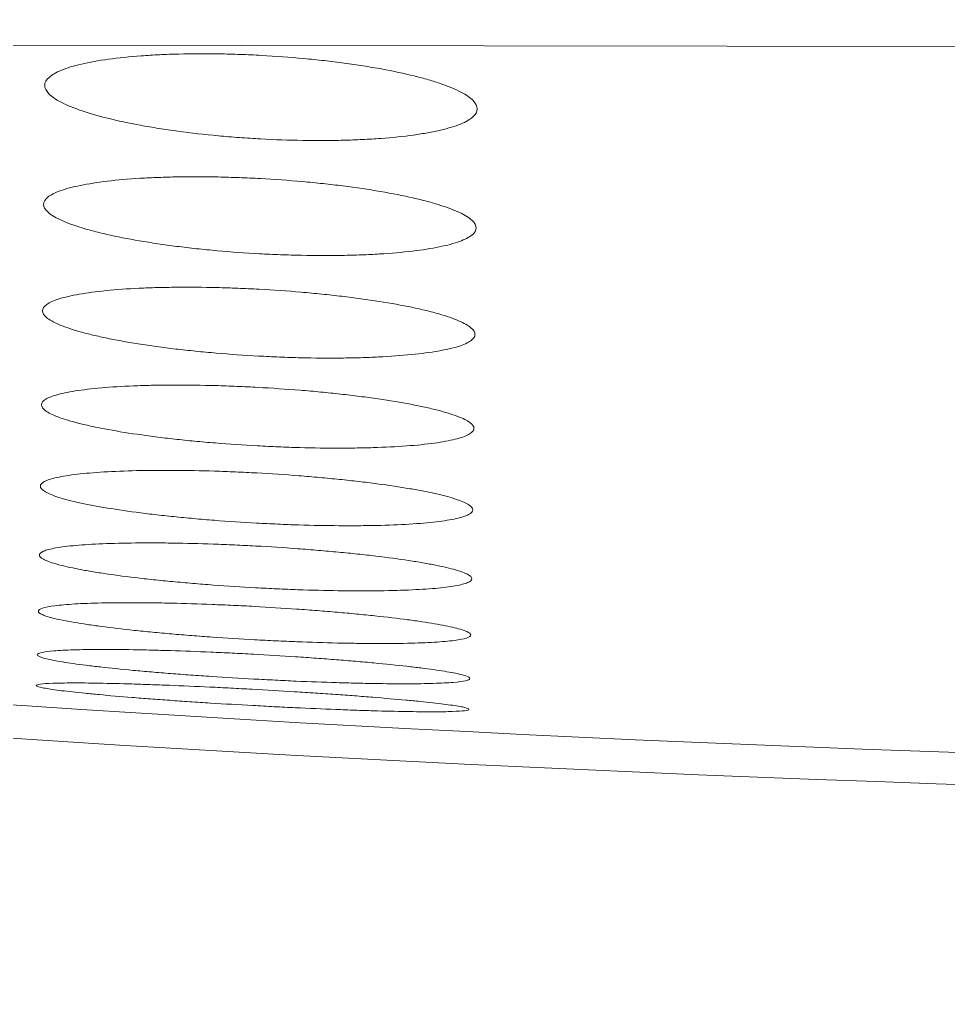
# Model space of a CAD drawing. Extents: x 16539 to 19738, y -91 to 2224.
# Drawn here: x 17459.211 to 17460.499, y 536.329 to 537.69 of the extents above; entities that cross this region are included whole.
import ezdxf

# ---------------------------------------------------------------- set-up
doc = ezdxf.new("R2010")
doc.units = 0
doc.header["$LTSCALE"] = 10
doc.header["$MEASUREMENT"] = 0
doc.layers.add('1', color=7, linetype='CONTINUOUS')

msp = doc.modelspace()

# ---------------------------------------------------------------- linework, layer by layer
at = {"layer": '1', "color": 7, "linetype": 'Continuous', "lineweight": 18}
msp.add_line((17489.1851, 537.6075), (17436.5459, 537.6896), dxfattribs=at)
for centre, major_axis, ratio, start_param, end_param in [((17462.0248, 538.036), (-8.25, 0.0106), 0.173648, 0.27133, 1.569323), ((17462.0248, 538.036), (-8, 0.0102), 0.173648, 0.280043, 1.569323), ((17436.2908, 507.69), (-0.0507, -32.5), 0.999999, 0.711487, 2.732071)]:
    msp.add_ellipse(centre, major_axis=major_axis, ratio=ratio, start_param=start_param, end_param=end_param, dxfattribs=at)
at = {"layer": '1', "color": 7, "linetype": 'Continuous', "lineweight": 13}
msp.add_ellipse((17436.2916, 507.69), major_axis=(-0.0501, -32.0992), ratio=0.999999, start_param=0.711487, end_param=2.737519, dxfattribs=at)
at = {"layer": '1', "color": 7, "linetype": 'Continuous', "lineweight": 18}
for points in [[(17459.8454, 537.5658), (17459.8454, 537.5696), (17459.8435, 537.5735), (17459.8379, 537.5794), (17459.8355, 537.5813), (17459.8298, 537.5853), (17459.8265, 537.5873), (17459.8152, 537.5931), (17459.806, 537.597), (17459.7898, 537.6026), (17459.7839, 537.6044), (17459.7714, 537.6081), (17459.7648, 537.6098), (17459.7441, 537.6149), (17459.729, 537.6182), (17459.7045, 537.6227), (17459.696, 537.6241), (17459.6787, 537.6269), (17459.661, 537.6294), (17459.6426, 537.6317), (17459.6239, 537.6338), (17459.6143, 537.6348), (17459.5853, 537.6375), (17459.5658, 537.639), (17459.5365, 537.6406), (17459.5267, 537.641), (17459.5071, 537.6417), (17459.4973, 537.642), (17459.4684, 537.6425), (17459.4497, 537.6424), (17459.4224, 537.6417), (17459.4134, 537.6414), (17459.396, 537.6406), (17459.3876, 537.64), (17459.3632, 537.6382), (17459.348, 537.6367), (17459.3199, 537.6328), (17459.3074, 537.6306), (17459.291, 537.6268), (17459.286, 537.6254), (17459.2766, 537.6226), (17459.2724, 537.6211), (17459.261, 537.6164), (17459.2553, 537.6131), (17459.2475, 537.6061), (17459.2455, 537.6024), (17459.2454, 537.5986)], [(17459.8454, 537.5658), (17459.8454, 537.562), (17459.8434, 537.5583), (17459.8376, 537.5531), (17459.8352, 537.5514), (17459.8295, 537.548), (17459.8261, 537.5464), (17459.8147, 537.5418), (17459.8055, 537.539), (17459.7891, 537.5351), (17459.7832, 537.5339), (17459.7706, 537.5317), (17459.764, 537.5306), (17459.7432, 537.5277), (17459.728, 537.5262), (17459.7034, 537.5243), (17459.6949, 537.5238), (17459.6775, 537.523), (17459.6598, 537.5223), (17459.6414, 537.5221), (17459.6226, 537.522), (17459.613, 537.5221), (17459.5839, 537.5225), (17459.5645, 537.5232), (17459.5352, 537.5248), (17459.5254, 537.5255), (17459.5057, 537.5269), (17459.4959, 537.5277), (17459.4671, 537.5304), (17459.4484, 537.5325), (17459.4212, 537.5362), (17459.4123, 537.5375), (17459.3949, 537.5402), (17459.3865, 537.5417), (17459.3622, 537.5461), (17459.3471, 537.5494), (17459.3191, 537.5563), (17459.3067, 537.5599), (17459.2904, 537.5655), (17459.2854, 537.5674), (17459.2762, 537.5712), (17459.2719, 537.5732), (17459.2606, 537.5791), (17459.255, 537.583), (17459.2474, 537.5908), (17459.2454, 537.5948), (17459.2454, 537.5986)], [(17459.8439, 537.4008), (17459.8439, 537.4043), (17459.842, 537.4078), (17459.8363, 537.4131), (17459.8339, 537.4149), (17459.8283, 537.4185), (17459.8249, 537.4203), (17459.8137, 537.4256), (17459.8045, 537.4291), (17459.7882, 537.4343), (17459.7823, 537.436), (17459.7698, 537.4393), (17459.7632, 537.4409), (17459.7425, 537.4457), (17459.7274, 537.4486), (17459.7028, 537.4528), (17459.6943, 537.4542), (17459.677, 537.4567), (17459.6593, 537.4592), (17459.641, 537.4613), (17459.6222, 537.4633), (17459.6126, 537.4643), (17459.5836, 537.4669), (17459.5641, 537.4682), (17459.5348, 537.4699), (17459.525, 537.4703), (17459.5054, 537.471), (17459.4956, 537.4713), (17459.4667, 537.4719), (17459.448, 537.472), (17459.4208, 537.4715), (17459.4118, 537.4712), (17459.3944, 537.4706), (17459.386, 537.4702), (17459.3616, 537.4687), (17459.3464, 537.4674), (17459.3183, 537.464), (17459.3058, 537.4621), (17459.2895, 537.4587), (17459.2844, 537.4576), (17459.2751, 537.455), (17459.2708, 537.4537), (17459.2594, 537.4496), (17459.2537, 537.4467), (17459.246, 537.4404), (17459.2439, 537.4371), (17459.2439, 537.4336)], [(17459.2439, 537.4336), (17459.2439, 537.4302), (17459.2458, 537.4267), (17459.2515, 537.4214), (17459.2538, 537.4196), (17459.2595, 537.416), (17459.2628, 537.4142), (17459.2741, 537.4089), (17459.2833, 537.4054), (17459.2996, 537.4002), (17459.3055, 537.3985), (17459.318, 537.3952), (17459.3246, 537.3936), (17459.3453, 537.3888), (17459.3604, 537.3858), (17459.385, 537.3816), (17459.3935, 537.3803), (17459.4108, 537.3777), (17459.4284, 537.3753), (17459.4468, 537.3732), (17459.4656, 537.3711), (17459.4752, 537.3702), (17459.5042, 537.3676), (17459.5236, 537.3662), (17459.553, 537.3646), (17459.5628, 537.3642), (17459.5824, 537.3634), (17459.5922, 537.3631), (17459.621, 537.3626), (17459.6397, 537.3625), (17459.667, 537.363), (17459.676, 537.3632), (17459.6934, 537.3639), (17459.7018, 537.3643), (17459.7262, 537.3658), (17459.7414, 537.3671), (17459.7694, 537.3704), (17459.7819, 537.3724), (17459.7983, 537.3757), (17459.8033, 537.3769), (17459.8127, 537.3794), (17459.817, 537.3808), (17459.8283, 537.3849), (17459.834, 537.3878), (17459.8418, 537.3941), (17459.8438, 537.3974), (17459.8439, 537.4008)], [(17459.8423, 537.2532), (17459.8424, 537.2563), (17459.8405, 537.2594), (17459.8348, 537.2642), (17459.8324, 537.2658), (17459.8267, 537.269), (17459.8234, 537.2706), (17459.8121, 537.2754), (17459.8029, 537.2786), (17459.7866, 537.2833), (17459.7808, 537.2848), (17459.7682, 537.2879), (17459.7616, 537.2894), (17459.7409, 537.2937), (17459.7258, 537.2964), (17459.7012, 537.3003), (17459.6927, 537.3016), (17459.6754, 537.304), (17459.6577, 537.3062), (17459.6393, 537.3082), (17459.6205, 537.3101), (17459.6109, 537.311), (17459.5819, 537.3135), (17459.5625, 537.3149), (17459.5331, 537.3165), (17459.5233, 537.3169), (17459.5037, 537.3177), (17459.4939, 537.318), (17459.4651, 537.3187), (17459.4464, 537.3189), (17459.4191, 537.3186), (17459.4101, 537.3184), (17459.3928, 537.318), (17459.3844, 537.3176), (17459.36, 537.3165), (17459.3448, 537.3154), (17459.3167, 537.3126), (17459.3043, 537.3109), (17459.2879, 537.3081), (17459.2829, 537.307), (17459.2736, 537.3049), (17459.2693, 537.3037), (17459.2579, 537.3001), (17459.2522, 537.2976), (17459.2444, 537.292), (17459.2424, 537.2891), (17459.2424, 537.286)], [(17459.2424, 537.286), (17459.2424, 537.283), (17459.2443, 537.2798), (17459.2499, 537.2751), (17459.2523, 537.2735), (17459.258, 537.2703), (17459.2613, 537.2686), (17459.2726, 537.2638), (17459.2818, 537.2606), (17459.2981, 537.256), (17459.304, 537.2544), (17459.3165, 537.2514), (17459.3231, 537.2499), (17459.3439, 537.2456), (17459.3589, 537.2428), (17459.3835, 537.2389), (17459.392, 537.2377), (17459.4094, 537.2353), (17459.427, 537.233), (17459.4454, 537.231), (17459.4642, 537.2291), (17459.4738, 537.2282), (17459.5028, 537.2257), (17459.5223, 537.2244), (17459.5516, 537.2228), (17459.5614, 537.2223), (17459.5811, 537.2215), (17459.5909, 537.2212), (17459.6197, 537.2205), (17459.6384, 537.2204), (17459.6656, 537.2206), (17459.6746, 537.2208), (17459.692, 537.2213), (17459.7004, 537.2216), (17459.7248, 537.2228), (17459.7399, 537.2239), (17459.768, 537.2267), (17459.7805, 537.2283), (17459.7968, 537.2312), (17459.8019, 537.2322), (17459.8112, 537.2344), (17459.8155, 537.2355), (17459.8268, 537.2391), (17459.8325, 537.2417), (17459.8403, 537.2472), (17459.8423, 537.2502), (17459.8423, 537.2532)], [(17459.8409, 537.123), (17459.8409, 537.1256), (17459.839, 537.1284), (17459.8333, 537.1326), (17459.8309, 537.134), (17459.8253, 537.1369), (17459.8219, 537.1383), (17459.8106, 537.1426), (17459.8014, 537.1455), (17459.7851, 537.1497), (17459.7792, 537.151), (17459.7667, 537.1538), (17459.7601, 537.1551), (17459.7394, 537.1591), (17459.7242, 537.1616), (17459.6996, 537.1652), (17459.6911, 537.1663), (17459.6738, 537.1685), (17459.6561, 537.1706), (17459.6377, 537.1725), (17459.6189, 537.1743), (17459.6093, 537.1752), (17459.5803, 537.1775), (17459.5608, 537.1788), (17459.5315, 537.1804), (17459.5217, 537.1809), (17459.502, 537.1817), (17459.4922, 537.1821), (17459.4634, 537.1829), (17459.4447, 537.1831), (17459.4175, 537.1831), (17459.4085, 537.183), (17459.3911, 537.1827), (17459.3827, 537.1825), (17459.3583, 537.1816), (17459.3432, 537.1808), (17459.3152, 537.1785), (17459.3027, 537.1771), (17459.2864, 537.1747), (17459.2813, 537.1739), (17459.272, 537.1721), (17459.2678, 537.1711), (17459.2564, 537.168), (17459.2507, 537.1658), (17459.243, 537.161), (17459.2409, 537.1585), (17459.2409, 537.1558)], [(17459.2409, 537.1558), (17459.2409, 537.1531), (17459.2428, 537.1504), (17459.2485, 537.1462), (17459.2508, 537.1447), (17459.2565, 537.1419), (17459.2598, 537.1404), (17459.2711, 537.1361), (17459.2803, 537.1333), (17459.2966, 537.1291), (17459.3025, 537.1277), (17459.315, 537.1249), (17459.3216, 537.1236), (17459.3424, 537.1197), (17459.3575, 537.1172), (17459.3821, 537.1136), (17459.3906, 537.1124), (17459.4079, 537.1102), (17459.4256, 537.1081), (17459.444, 537.1062), (17459.4628, 537.1044), (17459.4725, 537.1036), (17459.5015, 537.1012), (17459.5209, 537.0999), (17459.5503, 537.0983), (17459.5601, 537.0978), (17459.5798, 537.097), (17459.5895, 537.0967), (17459.6184, 537.0959), (17459.637, 537.0956), (17459.6643, 537.0957), (17459.6733, 537.0958), (17459.6906, 537.0961), (17459.699, 537.0963), (17459.7234, 537.0971), (17459.7386, 537.098), (17459.7666, 537.1002), (17459.779, 537.1016), (17459.7954, 537.104), (17459.8004, 537.1049), (17459.8097, 537.1067), (17459.814, 537.1077), (17459.8253, 537.1107), (17459.831, 537.113), (17459.8388, 537.1177), (17459.8408, 537.1203), (17459.8409, 537.123)], [(17459.8394, 537.0101), (17459.8394, 537.0124), (17459.8375, 537.0147), (17459.8318, 537.0184), (17459.8295, 537.0196), (17459.8238, 537.0221), (17459.8204, 537.0234), (17459.8092, 537.0272), (17459.8, 537.0297), (17459.7837, 537.0334), (17459.7778, 537.0346), (17459.7652, 537.0371), (17459.7586, 537.0383), (17459.7379, 537.0418), (17459.7228, 537.0441), (17459.6981, 537.0474), (17459.6896, 537.0484), (17459.6723, 537.0504), (17459.6546, 537.0524), (17459.6361, 537.0541), (17459.6173, 537.0558), (17459.6077, 537.0566), (17459.5787, 537.0589), (17459.5592, 537.0602), (17459.5298, 537.0618), (17459.52, 537.0623), (17459.5003, 537.0631), (17459.4906, 537.0635), (17459.4617, 537.0644), (17459.4431, 537.0647), (17459.4158, 537.0649), (17459.4068, 537.0649), (17459.3895, 537.0648), (17459.3811, 537.0647), (17459.3567, 537.0641), (17459.3416, 537.0635), (17459.3136, 537.0618), (17459.3012, 537.0607), (17459.2849, 537.0588), (17459.2798, 537.0581), (17459.2705, 537.0566), (17459.2662, 537.0558), (17459.2549, 537.0533), (17459.2492, 537.0514), (17459.2415, 537.0474), (17459.2395, 537.0452), (17459.2394, 537.0429)], [(17459.2394, 537.0429), (17459.2394, 537.0406), (17459.2413, 537.0383), (17459.247, 537.0346), (17459.2493, 537.0334), (17459.255, 537.0309), (17459.2584, 537.0296), (17459.2696, 537.0259), (17459.2788, 537.0234), (17459.2951, 537.0196), (17459.301, 537.0184), (17459.3136, 537.0159), (17459.3202, 537.0147), (17459.3409, 537.0112), (17459.3561, 537.0089), (17459.3807, 537.0057), (17459.3892, 537.0046), (17459.4065, 537.0026), (17459.4242, 537.0006), (17459.4427, 536.9989), (17459.4615, 536.9972), (17459.4711, 536.9964), (17459.5002, 536.9941), (17459.5196, 536.9928), (17459.549, 536.9912), (17459.5588, 536.9908), (17459.5785, 536.9899), (17459.5882, 536.9895), (17459.6171, 536.9886), (17459.6358, 536.9883), (17459.663, 536.9881), (17459.672, 536.9881), (17459.6893, 536.9882), (17459.6977, 536.9883), (17459.7221, 536.9889), (17459.7372, 536.9895), (17459.7652, 536.9912), (17459.7776, 536.9923), (17459.7939, 536.9942), (17459.799, 536.9949), (17459.8083, 536.9964), (17459.8126, 536.9972), (17459.8239, 536.9997), (17459.8296, 537.0016), (17459.8373, 537.0056), (17459.8394, 537.0078), (17459.8394, 537.0101)], [(17459.8379, 536.9146), (17459.838, 536.9165), (17459.8361, 536.9185), (17459.8304, 536.9216), (17459.828, 536.9226), (17459.8224, 536.9248), (17459.819, 536.9259), (17459.8078, 536.9291), (17459.7986, 536.9313), (17459.7822, 536.9345), (17459.7764, 536.9356), (17459.7638, 536.9378), (17459.7572, 536.9389), (17459.7364, 536.942), (17459.7213, 536.944), (17459.6967, 536.947), (17459.6881, 536.9479), (17459.6708, 536.9498), (17459.6531, 536.9515), (17459.6346, 536.9532), (17459.6158, 536.9548), (17459.6061, 536.9555), (17459.5771, 536.9577), (17459.5576, 536.9589), (17459.5282, 536.9605), (17459.5184, 536.961), (17459.4987, 536.9619), (17459.4889, 536.9623), (17459.4601, 536.9633), (17459.4414, 536.9638), (17459.4142, 536.9642), (17459.4052, 536.9643), (17459.3879, 536.9643), (17459.3795, 536.9643), (17459.3551, 536.9641), (17459.34, 536.9637), (17459.312, 536.9625), (17459.2996, 536.9618), (17459.2833, 536.9603), (17459.2783, 536.9598), (17459.269, 536.9586), (17459.2648, 536.958), (17459.2534, 536.956), (17459.2478, 536.9545), (17459.24, 536.9512), (17459.238, 536.9494), (17459.238, 536.9475)], [(17459.238, 536.9475), (17459.2379, 536.9456), (17459.2399, 536.9436), (17459.2455, 536.9405), (17459.2479, 536.9395), (17459.2536, 536.9374), (17459.2569, 536.9363), (17459.2682, 536.933), (17459.2774, 536.9309), (17459.2937, 536.9276), (17459.2996, 536.9265), (17459.3121, 536.9244), (17459.3187, 536.9233), (17459.3395, 536.9201), (17459.3546, 536.9181), (17459.3793, 536.9152), (17459.3878, 536.9142), (17459.4051, 536.9124), (17459.4229, 536.9106), (17459.4413, 536.909), (17459.4601, 536.9074), (17459.4698, 536.9066), (17459.4988, 536.9045), (17459.5183, 536.9032), (17459.5477, 536.9016), (17459.5575, 536.9011), (17459.5772, 536.9002), (17459.587, 536.8998), (17459.6158, 536.8988), (17459.6345, 536.8983), (17459.6617, 536.8979), (17459.6707, 536.8979), (17459.6881, 536.8978), (17459.6964, 536.8978), (17459.7208, 536.8981), (17459.7359, 536.8984), (17459.7639, 536.8996), (17459.7763, 536.9004), (17459.7926, 536.9018), (17459.7976, 536.9024), (17459.8069, 536.9035), (17459.8112, 536.9042), (17459.8225, 536.9062), (17459.8282, 536.9076), (17459.8359, 536.9109), (17459.8379, 536.9127), (17459.8379, 536.9146)], [(17459.8365, 536.8367), (17459.8365, 536.8382), (17459.8346, 536.8398), (17459.829, 536.8423), (17459.8266, 536.8432), (17459.8209, 536.8449), (17459.8176, 536.8458), (17459.8064, 536.8486), (17459.7972, 536.8504), (17459.7809, 536.8532), (17459.775, 536.8541), (17459.7624, 536.856), (17459.7558, 536.8569), (17459.735, 536.8596), (17459.7199, 536.8614), (17459.6952, 536.864), (17459.6867, 536.8649), (17459.6693, 536.8666), (17459.6516, 536.8682), (17459.6331, 536.8697), (17459.6143, 536.8712), (17459.6046, 536.8719), (17459.5755, 536.8739), (17459.556, 536.8752), (17459.5266, 536.8768), (17459.5168, 536.8773), (17459.4971, 536.8782), (17459.4873, 536.8786), (17459.4585, 536.8797), (17459.4398, 536.8803), (17459.4125, 536.881), (17459.4036, 536.8811), (17459.3862, 536.8814), (17459.3778, 536.8814), (17459.3535, 536.8815), (17459.3384, 536.8814), (17459.3105, 536.8808), (17459.2981, 536.8803), (17459.2818, 536.8793), (17459.2768, 536.8789), (17459.2675, 536.8781), (17459.2633, 536.8776), (17459.252, 536.8762), (17459.2463, 536.8751), (17459.2386, 536.8725), (17459.2366, 536.8711), (17459.2366, 536.8696)], [(17459.2366, 536.8696), (17459.2365, 536.8681), (17459.2384, 536.8665), (17459.2441, 536.864), (17459.2464, 536.8631), (17459.2521, 536.8613), (17459.2555, 536.8604), (17459.2667, 536.8577), (17459.2759, 536.8559), (17459.2922, 536.8531), (17459.2981, 536.8522), (17459.3106, 536.8503), (17459.3173, 536.8494), (17459.338, 536.8466), (17459.3532, 536.8449), (17459.3778, 536.8422), (17459.3864, 536.8414), (17459.4037, 536.8397), (17459.4215, 536.8381), (17459.4399, 536.8366), (17459.4588, 536.8351), (17459.4684, 536.8344), (17459.4975, 536.8323), (17459.517, 536.8311), (17459.5464, 536.8295), (17459.5563, 536.829), (17459.576, 536.8281), (17459.5858, 536.8277), (17459.6146, 536.8265), (17459.6333, 536.8259), (17459.6605, 536.8253), (17459.6695, 536.8252), (17459.6868, 536.8249), (17459.6952, 536.8248), (17459.7195, 536.8248), (17459.7347, 536.8249), (17459.7626, 536.8255), (17459.775, 536.826), (17459.7912, 536.827), (17459.7963, 536.8273), (17459.8055, 536.8282), (17459.8098, 536.8286), (17459.8211, 536.8301), (17459.8268, 536.8312), (17459.8345, 536.8337), (17459.8365, 536.8351), (17459.8365, 536.8367)], [(17459.8351, 536.7763), (17459.8351, 536.7774), (17459.8332, 536.7786), (17459.8276, 536.7806), (17459.8252, 536.7813), (17459.8196, 536.7827), (17459.8162, 536.7834), (17459.805, 536.7856), (17459.7958, 536.7871), (17459.7795, 536.7894), (17459.7736, 536.7902), (17459.7611, 536.7917), (17459.7545, 536.7925), (17459.7337, 536.7948), (17459.7185, 536.7964), (17459.6939, 536.7987), (17459.6853, 536.7995), (17459.6679, 536.8009), (17459.6502, 536.8024), (17459.6317, 536.8038), (17459.6128, 536.8052), (17459.6031, 536.8058), (17459.574, 536.8078), (17459.5545, 536.8089), (17459.525, 536.8106), (17459.5152, 536.8111), (17459.4955, 536.812), (17459.4857, 536.8125), (17459.4568, 536.8137), (17459.4381, 536.8144), (17459.4109, 536.8153), (17459.4019, 536.8155), (17459.3846, 536.816), (17459.3762, 536.8161), (17459.3519, 536.8165), (17459.3368, 536.8166), (17459.3089, 536.8166), (17459.2965, 536.8164), (17459.2803, 536.8159), (17459.2753, 536.8157), (17459.266, 536.8152), (17459.2618, 536.8149), (17459.2506, 536.814), (17459.2449, 536.8132), (17459.2372, 536.8115), (17459.2352, 536.8104), (17459.2351, 536.8093)], [(17459.2351, 536.8093), (17459.2351, 536.8082), (17459.237, 536.807), (17459.2427, 536.805), (17459.245, 536.8043), (17459.2507, 536.8029), (17459.254, 536.8022), (17459.2653, 536.8), (17459.2744, 536.7985), (17459.2907, 536.7962), (17459.2966, 536.7955), (17459.3092, 536.7939), (17459.3158, 536.7931), (17459.3366, 536.7908), (17459.3517, 536.7892), (17459.3764, 536.7869), (17459.385, 536.7862), (17459.4023, 536.7847), (17459.4201, 536.7832), (17459.4386, 536.7818), (17459.4574, 536.7805), (17459.4671, 536.7798), (17459.4963, 536.7779), (17459.5158, 536.7767), (17459.5452, 536.7751), (17459.555, 536.7746), (17459.5748, 536.7736), (17459.5846, 536.7731), (17459.6134, 536.7719), (17459.6321, 536.7712), (17459.6594, 536.7703), (17459.6683, 536.7701), (17459.6857, 536.7697), (17459.694, 536.7695), (17459.7183, 536.7691), (17459.7335, 536.769), (17459.7614, 536.769), (17459.7737, 536.7692), (17459.7899, 536.7697), (17459.795, 536.7699), (17459.8042, 536.7704), (17459.8085, 536.7707), (17459.8197, 536.7716), (17459.8254, 536.7724), (17459.8331, 536.7741), (17459.8351, 536.7752), (17459.8351, 536.7763)], [(17459.2338, 536.7667), (17459.2337, 536.766), (17459.2356, 536.7651), (17459.2413, 536.7638), (17459.2436, 536.7633), (17459.2493, 536.7623), (17459.2526, 536.7617), (17459.2638, 536.7601), (17459.273, 536.7589), (17459.2893, 536.7571), (17459.2952, 536.7565), (17459.3077, 536.7552), (17459.3143, 536.7546), (17459.3351, 536.7527), (17459.3503, 536.7514), (17459.375, 536.7494), (17459.3835, 536.7487), (17459.4009, 536.7474), (17459.4187, 536.7461), (17459.4372, 536.7448), (17459.4561, 536.7436), (17459.4658, 536.743), (17459.495, 536.7411), (17459.5145, 536.74), (17459.544, 536.7384), (17459.5539, 536.7378), (17459.5736, 536.7368), (17459.5834, 536.7363), (17459.6123, 536.735), (17459.631, 536.7341), (17459.6582, 536.7331), (17459.6672, 536.7327), (17459.6845, 536.7321), (17459.6929, 536.7319), (17459.7172, 536.7311), (17459.7323, 536.7308), (17459.7602, 536.7303), (17459.7725, 536.7302), (17459.7887, 536.7302), (17459.7937, 536.7302), (17459.8029, 536.7304), (17459.8071, 536.7305), (17459.8184, 536.7309), (17459.824, 536.7312), (17459.8317, 536.7323), (17459.8337, 536.7329), (17459.8337, 536.7336)], [(17459.8337, 536.7336), (17459.8338, 536.7344), (17459.8319, 536.7352), (17459.8262, 536.7366), (17459.8239, 536.7371), (17459.8182, 536.7381), (17459.8149, 536.7386), (17459.8037, 536.7403), (17459.7945, 536.7414), (17459.7782, 536.7433), (17459.7723, 536.7439), (17459.7598, 536.7452), (17459.7532, 536.7458), (17459.7324, 536.7477), (17459.7172, 536.749), (17459.6925, 536.751), (17459.684, 536.7517), (17459.6666, 536.753), (17459.6488, 536.7543), (17459.6303, 536.7555), (17459.6114, 536.7568), (17459.6017, 536.7574), (17459.5725, 536.7593), (17459.553, 536.7604), (17459.5235, 536.762), (17459.5136, 536.7625), (17459.4939, 536.7636), (17459.4841, 536.764), (17459.4552, 536.7654), (17459.4365, 536.7662), (17459.4093, 536.7673), (17459.4003, 536.7676), (17459.383, 536.7682), (17459.3746, 536.7685), (17459.3503, 536.7692), (17459.3352, 536.7696), (17459.3073, 536.7701), (17459.295, 536.7702), (17459.2788, 536.7702), (17459.2738, 536.7701), (17459.2646, 536.77), (17459.2603, 536.7699), (17459.2491, 536.7695), (17459.2435, 536.7691), (17459.2358, 536.7681), (17459.2338, 536.7675), (17459.2338, 536.7667)]]:
    msp.add_open_spline(points, degree=3, knots=[0, 0, 0, 0, 0.0625, 0.0625, 0.09375, 0.09375, 0.125, 0.125, 0.1875, 0.1875, 0.21875, 0.21875, 0.25, 0.25, 0.3125, 0.3125, 0.34375, 0.34375, 0.375, 0.40625, 0.40625, 0.4375, 0.4375, 0.5, 0.5, 0.53125, 0.53125, 0.5625, 0.5625, 0.625, 0.625, 0.65625, 0.65625, 0.6875, 0.6875, 0.75, 0.75, 0.8125, 0.8125, 0.84375, 0.84375, 0.875, 0.875, 0.9375, 0.9375, 1, 1, 1, 1], dxfattribs=at)

doc.saveas('drawing.dxf')
